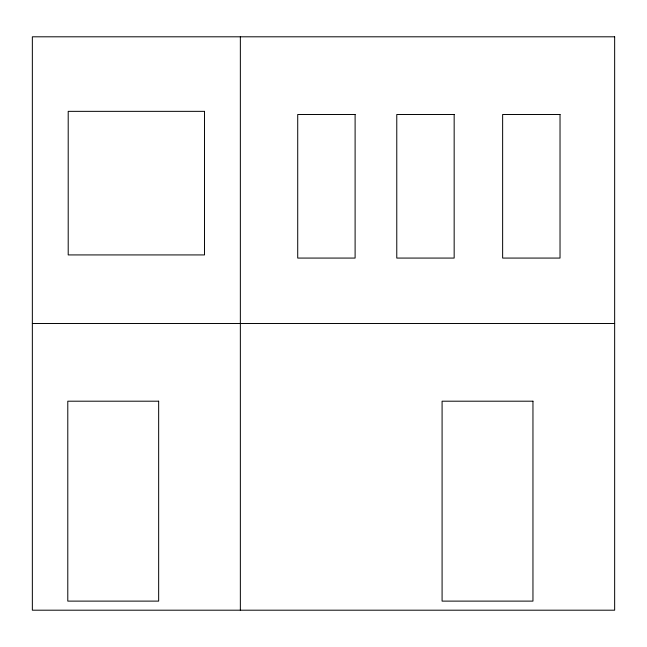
<?xml version="1.0" encoding="UTF-8"?>
<svg xmlns="http://www.w3.org/2000/svg" width="647" height="647" viewBox="0 0 647 647"><rect width="100%" height="100%" fill="white"/><g stroke="black" fill="none" stroke-linecap="round" stroke-linejoin="round"><path stroke-width="0.97" d="M32.35 323.5L614.65 323.5M240.352 36.806L240.352 610.194M614.65 36.806L32.35 36.806L32.35 610.194L614.65 610.194L614.65 36.806M204.509 111.349L68.202 111.349L68.202 254.926L204.509 254.926L204.509 111.349M355.106 114.495L297.717 114.495L297.717 258.072L355.106 258.072L355.106 114.495M454.162 114.495L396.773 114.495L396.773 258.072L454.162 258.072L454.162 114.495M560.027 114.495L502.638 114.495L502.638 258.072L560.027 258.072L560.027 114.495M158.661 401.197L67.789 401.197L67.789 601.112L158.661 601.112L158.661 401.197M532.958 401.197L442.087 401.197L442.087 601.112L532.958 601.112L532.958 401.197"/></g></svg>
